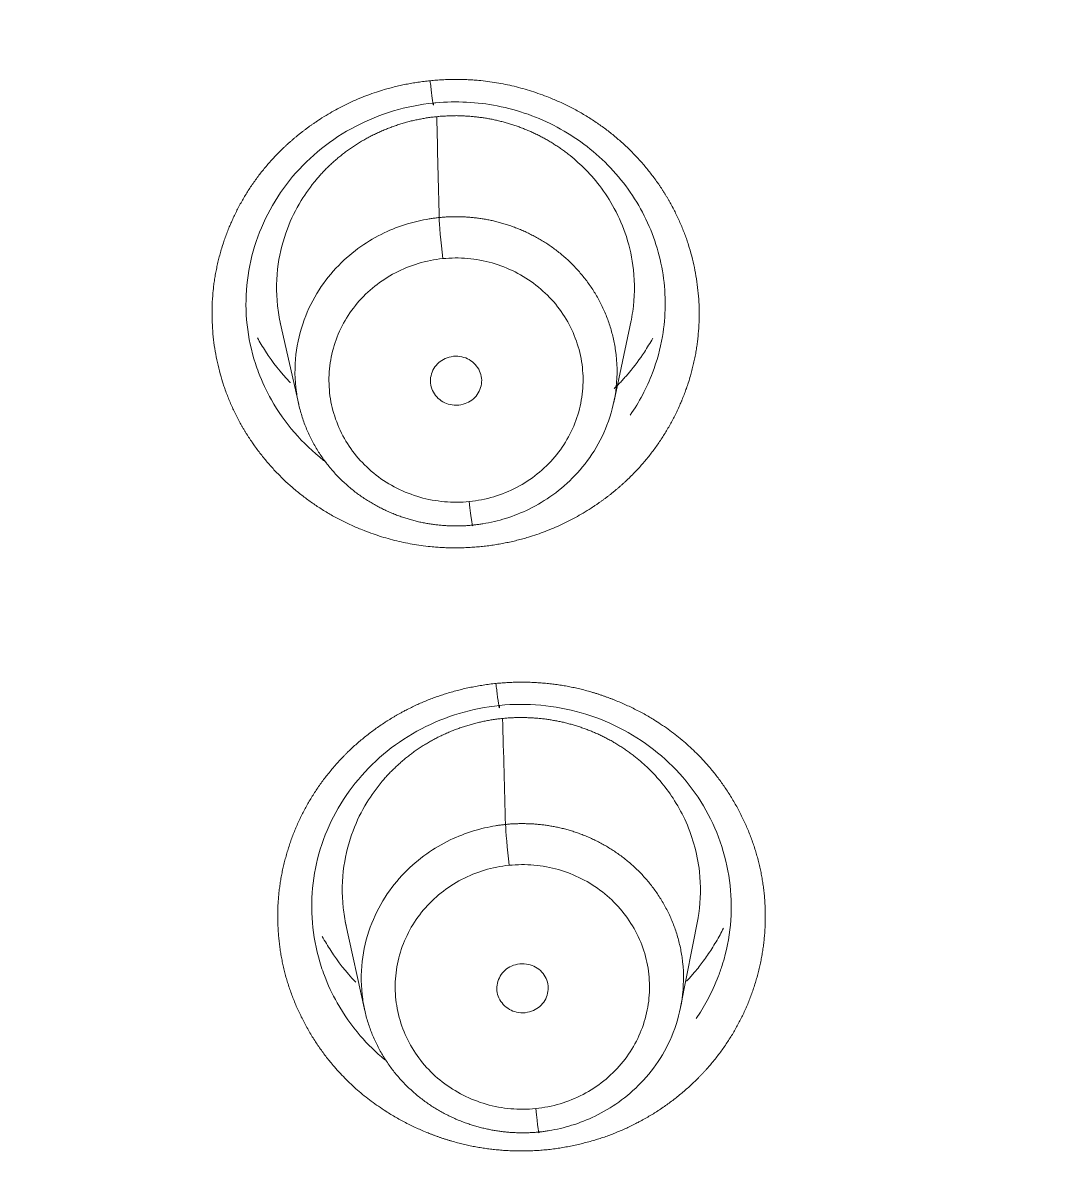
# Model space of a CAD drawing. Extents: x 19821 to 22981, y -91 to 2224.
# Drawn here: x 20745.12 to 20754.33, y 1169.01 to 1179.02 of the extents above; entities that cross this region are included whole.
import ezdxf

# ---------------------------------------------------------------- set-up
doc = ezdxf.new("R2010")
doc.units = 0
doc.header["$LTSCALE"] = 10
doc.header["$MEASUREMENT"] = 0
doc.layers.add('1', color=7, linetype='CONTINUOUS')

msp = doc.modelspace()

# ---------------------------------------------------------------- linework, layer by layer
at = {"layer": '1', "color": 7, "linetype": 'Continuous', "lineweight": 18}
for p, q in [((20747.39, 1176.374), (20747.553, 1175.652)), ((20750.329, 1175.668), (20750.482, 1176.392)), ((20747.963, 1171.094), (20748.135, 1170.309)), ((20750.918, 1170.34), (20751.072, 1171.128))]:
    msp.add_line(p, q, dxfattribs=at)
for centre, major_axis, ratio, start_param, end_param in [((20744.931, 1212.247), (-60.5, 0), 0.961262, 2.420581, 4.712389), ((20744.931, 1212.384), (60, 0), 0.961262, 4.72417, 7.853982), ((20744.931, 1212.384), (-59.925, 0), 0.961262, 1.570796, 4.712389), ((20748.822, 1177.019), (0.03, -0.298), 0.028807, 3.499368, 4.99007), ((20749.056, 1174.878), (-0.03, 0.298), 0.028758, 1.848727, 3.374321), ((20749.407, 1171.673), (0.03, -0.298), 0.028689, 3.51695, 4.989846), ((20749.641, 1169.53), (-0.03, 0.298), 0.02864, 1.848977, 3.391639)]:
    msp.add_ellipse(centre, major_axis=major_axis, ratio=ratio, start_param=start_param, end_param=end_param, dxfattribs=at)
at = {"layer": '1', "color": 7, "linetype": 'Continuous', "lineweight": 13}
for centre, major_axis, start_param, end_param in [((20744.931, 1212.247), (-59.425, 0), 1.570796, 4.70194), ((20744.931, 1212.247), (-57.948, 0), 1.579187, 4.712389), ((20744.931, 1212.291), (57.403, 0), 4.721079, 7.853982)]:
    msp.add_ellipse(centre, major_axis=major_axis, ratio=0.961262, start_param=start_param, end_param=end_param, dxfattribs=at)
for points, degree, knots in [([(20749.16, 1174.399), (20748.735, 1174.356), (20748.127, 1174.53), (20747.751, 1174.719), (20747.423, 1174.973), (20747.152, 1175.286), (20747.05, 1175.465), (20746.846, 1175.825), (20746.756, 1176.65), (20746.88, 1177.046), (20746.941, 1177.24), (20747.138, 1177.599), (20747.404, 1177.912), (20747.569, 1178.042), (20747.732, 1178.171), (20748.287, 1178.461), (20748.711, 1178.504)], 2, [0, 0, 0, 0.125, 0.1875, 0.25, 0.3125, 0.375, 0.375, 0.5, 0.625, 0.625, 0.6875, 0.75, 0.8125, 0.8125, 0.875, 1, 1, 1]), ([(20748.711, 1178.504), (20749.135, 1178.547), (20749.743, 1178.373), (20750.119, 1178.185), (20750.448, 1177.93), (20750.719, 1177.617), (20750.82, 1177.439), (20751.025, 1177.078), (20751.115, 1176.254), (20750.991, 1175.858), (20750.93, 1175.663), (20750.732, 1175.304), (20750.467, 1174.991), (20750.302, 1174.861), (20750.139, 1174.732), (20749.583, 1174.442), (20749.16, 1174.399)], 2, [0, 0, 0, 0.125, 0.1875, 0.25, 0.3125, 0.375, 0.375, 0.5, 0.625, 0.625, 0.6875, 0.75, 0.8125, 0.8125, 0.875, 1, 1, 1]), ([(20749.056, 1174.796), (20748.983, 1174.788), (20748.91, 1174.788), (20748.764, 1174.801), (20748.691, 1174.814), (20748.551, 1174.854), (20748.483, 1174.881), (20748.353, 1174.946), (20748.291, 1174.985), (20748.178, 1175.074), (20748.125, 1175.124), (20748.031, 1175.232), (20747.99, 1175.29), (20747.92, 1175.414), (20747.892, 1175.48), (20747.848, 1175.614), (20747.833, 1175.683), (20747.818, 1175.823), (20747.817, 1175.894), (20747.831, 1176.035), (20747.845, 1176.104), (20747.886, 1176.239), (20747.914, 1176.305), (20747.982, 1176.429), (20748.023, 1176.488), (20748.115, 1176.598), (20748.167, 1176.648), (20748.279, 1176.738), (20748.34, 1176.778), (20748.469, 1176.845), (20748.537, 1176.873), (20748.677, 1176.915), (20748.749, 1176.929), (20748.822, 1176.936)], 3, [0, 0, 0, 0, 0.0625, 0.0625, 0.125, 0.125, 0.1875, 0.1875, 0.25, 0.25, 0.3125, 0.3125, 0.375, 0.375, 0.4375, 0.4375, 0.5, 0.5, 0.5625, 0.5625, 0.625, 0.625, 0.6875, 0.6875, 0.75, 0.75, 0.8125, 0.8125, 0.875, 0.875, 0.9375, 0.9375, 1, 1, 1, 1]), ([(20748.822, 1176.936), (20748.895, 1176.944), (20748.968, 1176.944), (20749.114, 1176.931), (20749.187, 1176.918), (20749.327, 1176.878), (20749.395, 1176.851), (20749.525, 1176.786), (20749.587, 1176.747), (20749.7, 1176.658), (20749.753, 1176.608), (20749.847, 1176.5), (20749.888, 1176.441), (20749.958, 1176.318), (20749.986, 1176.252), (20750.03, 1176.118), (20750.045, 1176.048), (20750.06, 1175.908), (20750.061, 1175.838), (20750.047, 1175.697), (20750.033, 1175.628), (20749.992, 1175.493), (20749.964, 1175.427), (20749.896, 1175.302), (20749.855, 1175.243), (20749.763, 1175.134), (20749.711, 1175.084), (20749.599, 1174.993), (20749.538, 1174.954), (20749.409, 1174.886), (20749.341, 1174.859), (20749.201, 1174.817), (20749.129, 1174.803), (20749.056, 1174.796)], 3, [0, 0, 0, 0, 0.0625, 0.0625, 0.125, 0.125, 0.1875, 0.1875, 0.25, 0.25, 0.3125, 0.3125, 0.375, 0.375, 0.4375, 0.4375, 0.5, 0.5, 0.5625, 0.5625, 0.625, 0.625, 0.6875, 0.6875, 0.75, 0.75, 0.8125, 0.8125, 0.875, 0.875, 0.9375, 0.9375, 1, 1, 1, 1]), ([(20747.798, 1175.139), (20747.79, 1175.146), (20747.781, 1175.152), (20747.679, 1175.232), (20747.593, 1175.314), (20747.438, 1175.493), (20747.37, 1175.589), (20747.268, 1175.769), (20747.231, 1175.85), (20747.199, 1175.933)], 3, [0, 0, 0, 0, 0.031077, 0.031077, 0.382232, 0.382232, 0.733386, 0.733386, 1, 1, 1, 1]), ([(20750.67, 1175.93), (20750.645, 1175.863), (20750.587, 1175.735), (20750.514, 1175.615), (20750.475, 1175.558)], 3, [0, 0, 0, 0, 0.51161, 1, 1, 1, 1]), ([(20749.741, 1169.084), (20749.311, 1169.043), (20748.913, 1169.156), (20748.711, 1169.214), (20748.33, 1169.405), (20747.836, 1169.787), (20747.629, 1170.154), (20747.421, 1170.523), (20747.379, 1170.934), (20747.336, 1171.342), (20747.461, 1171.737), (20747.584, 1172.129), (20747.853, 1172.446), (20747.985, 1172.602), (20748.312, 1172.86), (20748.496, 1172.957), (20748.858, 1173.145), (20749.291, 1173.193)], 2, [0, 0, 0, 0.125, 0.125, 0.1875, 0.25, 0.375, 0.375, 0.5, 0.5, 0.625, 0.625, 0.75, 0.75, 0.8125, 0.875, 0.875, 1, 1, 1]), ([(20749.291, 1173.193), (20749.722, 1173.234), (20750.119, 1173.121), (20750.321, 1173.063), (20750.702, 1172.873), (20751.196, 1172.491), (20751.403, 1172.124), (20751.611, 1171.755), (20751.654, 1171.344), (20751.696, 1170.936), (20751.572, 1170.54), (20751.449, 1170.148), (20751.18, 1169.832), (20751.047, 1169.676), (20750.721, 1169.417), (20750.536, 1169.321), (20750.175, 1169.132), (20749.741, 1169.084)], 2, [0, 0, 0, 0.125, 0.125, 0.1875, 0.25, 0.375, 0.375, 0.5, 0.5, 0.625, 0.625, 0.75, 0.75, 0.8125, 0.875, 0.875, 1, 1, 1]), ([(20749.641, 1169.447), (20749.568, 1169.439), (20749.494, 1169.439), (20749.348, 1169.452), (20749.276, 1169.465), (20749.135, 1169.505), (20749.067, 1169.532), (20748.937, 1169.598), (20748.875, 1169.637), (20748.761, 1169.726), (20748.709, 1169.775), (20748.615, 1169.884), (20748.574, 1169.942), (20748.504, 1170.066), (20748.475, 1170.132), (20748.432, 1170.266), (20748.417, 1170.336), (20748.402, 1170.476), (20748.401, 1170.547), (20748.415, 1170.687), (20748.428, 1170.757), (20748.47, 1170.892), (20748.498, 1170.958), (20748.566, 1171.083), (20748.607, 1171.142), (20748.699, 1171.251), (20748.751, 1171.302), (20748.863, 1171.392), (20748.924, 1171.432), (20749.053, 1171.499), (20749.121, 1171.527), (20749.261, 1171.569), (20749.334, 1171.583), (20749.406, 1171.59)], 3, [0, 0, 0, 0, 0.0625, 0.0625, 0.125, 0.125, 0.1875, 0.1875, 0.25, 0.25, 0.3125, 0.3125, 0.375, 0.375, 0.4375, 0.4375, 0.5, 0.5, 0.5625, 0.5625, 0.625, 0.625, 0.6875, 0.6875, 0.75, 0.75, 0.8125, 0.8125, 0.875, 0.875, 0.9375, 0.9375, 1, 1, 1, 1]), ([(20749.406, 1171.59), (20749.479, 1171.598), (20749.553, 1171.598), (20749.699, 1171.585), (20749.772, 1171.572), (20749.912, 1171.532), (20749.981, 1171.505), (20750.11, 1171.439), (20750.172, 1171.4), (20750.286, 1171.311), (20750.338, 1171.262), (20750.432, 1171.153), (20750.473, 1171.095), (20750.543, 1170.971), (20750.572, 1170.905), (20750.616, 1170.771), (20750.63, 1170.701), (20750.646, 1170.561), (20750.646, 1170.49), (20750.633, 1170.35), (20750.619, 1170.28), (20750.577, 1170.145), (20750.55, 1170.079), (20750.481, 1169.954), (20750.441, 1169.895), (20750.348, 1169.786), (20750.297, 1169.735), (20750.184, 1169.645), (20750.123, 1169.605), (20749.994, 1169.538), (20749.926, 1169.51), (20749.786, 1169.468), (20749.714, 1169.454), (20749.641, 1169.447)], 3, [0, 0, 0, 0, 0.0625, 0.0625, 0.125, 0.125, 0.1875, 0.1875, 0.25, 0.25, 0.3125, 0.3125, 0.375, 0.375, 0.4375, 0.4375, 0.5, 0.5, 0.5625, 0.5625, 0.625, 0.625, 0.6875, 0.6875, 0.75, 0.75, 0.8125, 0.8125, 0.875, 0.875, 0.9375, 0.9375, 1, 1, 1, 1]), ([(20748.312, 1169.877), (20748.234, 1169.941), (20748.161, 1170.012), (20748.018, 1170.178), (20747.95, 1170.275), (20747.848, 1170.455), (20747.81, 1170.536), (20747.779, 1170.62)], 3, [0, 0, 0, 0, 0.325835, 0.325835, 0.70872, 0.70872, 1, 1, 1, 1]), ([(20751.252, 1170.616), (20751.224, 1170.541), (20751.19, 1170.468), (20751.122, 1170.343), (20751.09, 1170.29), (20751.054, 1170.239)], 3, [0, 0, 0, 0, 0.563675, 0.563675, 1, 1, 1, 1])]:
    msp.add_open_spline(points, degree=degree, knots=knots, dxfattribs=at)
for points, weights in [([(20748.711, 1178.504), (20748.73, 1178.325), (20748.744, 1178.242), (20748.742, 1178.307)], [1.19177800525, 0.936097979773, 0.936074000501, 1.19170606743]), ([(20749.291, 1173.193), (20749.311, 1173.012), (20749.325, 1172.929), (20749.323, 1172.999)], [1.19662772424, 0.934546608405, 0.93445745559, 1.1963602658])]:
    msp.add_rational_spline(points, weights, degree=3, dxfattribs=at)
at = {"layer": '1', "color": 7, "linetype": 'Continuous', "lineweight": 18}
for points, knots in [([(20747.199, 1175.933), (20747.189, 1175.959), (20747.18, 1175.986), (20747.135, 1176.124), (20747.111, 1176.238), (20747.086, 1176.47), (20747.085, 1176.586), (20747.107, 1176.818), (20747.13, 1176.933), (20747.198, 1177.156), (20747.244, 1177.264), (20747.357, 1177.47), (20747.423, 1177.568), (20747.576, 1177.749), (20747.661, 1177.832), (20747.847, 1177.981), (20747.947, 1178.046), (20748.16, 1178.157), (20748.272, 1178.203), (20748.503, 1178.272), (20748.622, 1178.295), (20748.742, 1178.307)], [0, 0, 0, 0, 0.026053, 0.026053, 0.134269, 0.134269, 0.242486, 0.242486, 0.350702, 0.350702, 0.458918, 0.458918, 0.567135, 0.567135, 0.675351, 0.675351, 0.783567, 0.783567, 0.891784, 0.891784, 1, 1, 1, 1]), ([(20748.742, 1178.307), (20748.749, 1178.308), (20748.935, 1178.326), (20749.315, 1178.307), (20749.845, 1178.119), (20750.298, 1177.78), (20750.624, 1177.326), (20750.792, 1176.798), (20750.787, 1176.318), (20750.71, 1176.034), (20750.67, 1175.93)], [0, 0, 0, 0, 0.005282, 0.150388, 0.301427, 0.453064, 0.604605, 0.756178, 0.90773, 1, 1, 1, 1]), ([(20747.393, 1176.359), (20747.381, 1176.413), (20747.352, 1176.588), (20747.357, 1176.875), (20747.438, 1177.188), (20747.56, 1177.437), (20747.664, 1177.581), (20747.723, 1177.65), (20747.737, 1177.666), (20747.752, 1177.682), (20747.766, 1177.698), (20747.781, 1177.714), (20747.796, 1177.729), (20747.812, 1177.744), (20747.827, 1177.759), (20747.843, 1177.774), (20747.858, 1177.788), (20747.875, 1177.802), (20747.891, 1177.816), (20747.907, 1177.83), (20747.924, 1177.843), (20747.94, 1177.857), (20747.957, 1177.87), (20747.974, 1177.882), (20747.992, 1177.895), (20748.009, 1177.907), (20748.027, 1177.919), (20748.044, 1177.931), (20748.062, 1177.943), (20748.08, 1177.954), (20748.098, 1177.965), (20748.117, 1177.976), (20748.135, 1177.986), (20748.154, 1177.997), (20748.172, 1178.007), (20748.191, 1178.017), (20748.21, 1178.026), (20748.229, 1178.035), (20748.248, 1178.045), (20748.267, 1178.053), (20748.287, 1178.062), (20748.306, 1178.07), (20748.325, 1178.078), (20748.345, 1178.086), (20748.365, 1178.093), (20748.384, 1178.1), (20748.404, 1178.107), (20748.424, 1178.114), (20748.444, 1178.121), (20748.464, 1178.127), (20748.484, 1178.133), (20748.504, 1178.138), (20748.525, 1178.144), (20748.545, 1178.149), (20748.565, 1178.154), (20748.585, 1178.158), (20748.606, 1178.162), (20748.626, 1178.166), (20748.647, 1178.17), (20748.667, 1178.174), (20748.687, 1178.177), (20748.708, 1178.18), (20748.728, 1178.183), (20748.749, 1178.185), (20748.763, 1178.187), (20748.77, 1178.187)], [0, 0, 0, 0, 0.064523, 0.208989, 0.335068, 0.442716, 0.531897, 0.54023, 0.548553, 0.556867, 0.565173, 0.573469, 0.581755, 0.590033, 0.598302, 0.606561, 0.614811, 0.623052, 0.631284, 0.639506, 0.64772, 0.655924, 0.664119, 0.672305, 0.680482, 0.688649, 0.696807, 0.704956, 0.713096, 0.721227, 0.729349, 0.737461, 0.745564, 0.753658, 0.761743, 0.769818, 0.777884, 0.785942, 0.793989, 0.802028, 0.810058, 0.818078, 0.826089, 0.834091, 0.842084, 0.850067, 0.858041, 0.866006, 0.873962, 0.881908, 0.889846, 0.897774, 0.905693, 0.913603, 0.921503, 0.929394, 0.937276, 0.945149, 0.953013, 0.960867, 0.968712, 0.976548, 0.984374, 0.992192, 1, 1, 1, 1]), ([(20748.77, 1178.187), (20748.782, 1178.189), (20748.808, 1178.191), (20748.847, 1178.193), (20748.886, 1178.195), (20748.924, 1178.196), (20748.963, 1178.196), (20749.003, 1178.194), (20749.042, 1178.192), (20749.081, 1178.189), (20749.12, 1178.185), (20749.159, 1178.18), (20749.198, 1178.174), (20749.237, 1178.168), (20749.276, 1178.16), (20749.315, 1178.151), (20749.353, 1178.141), (20749.392, 1178.131), (20749.43, 1178.119), (20749.468, 1178.106), (20749.505, 1178.093), (20749.543, 1178.078), (20749.58, 1178.063), (20749.616, 1178.047), (20749.653, 1178.029), (20749.689, 1178.011), (20749.724, 1177.992), (20749.759, 1177.972), (20749.794, 1177.951), (20749.828, 1177.929), (20749.861, 1177.906), (20749.894, 1177.883), (20749.964, 1177.829), (20750.073, 1177.734), (20750.214, 1177.575), (20750.345, 1177.372), (20750.452, 1177.123), (20750.517, 1176.817), (20750.513, 1176.561), (20750.486, 1176.408), (20750.479, 1176.377)], [0, 0, 0, 0, 0.013079, 0.026187, 0.039324, 0.05249, 0.065684, 0.078907, 0.09216, 0.105441, 0.11875, 0.132089, 0.145456, 0.158853, 0.172278, 0.185731, 0.199214, 0.212725, 0.226265, 0.239834, 0.253431, 0.267058, 0.280713, 0.294396, 0.308109, 0.32185, 0.33562, 0.349418, 0.363245, 0.377101, 0.390986, 0.404899, 0.418841, 0.481385, 0.554517, 0.638224, 0.732493, 0.837307, 0.966527, 1, 1, 1, 1]), ([(20748.791, 1177.298), (20748.785, 1177.298), (20748.773, 1177.296), (20748.755, 1177.294), (20748.737, 1177.292), (20748.72, 1177.289), (20748.643, 1177.277), (20748.502, 1177.245), (20748.298, 1177.165), (20748.091, 1177.045), (20747.894, 1176.877), (20747.72, 1176.66), (20747.588, 1176.394), (20747.514, 1176.086), (20747.518, 1175.849), (20747.542, 1175.702), (20747.554, 1175.646), (20747.568, 1175.591), (20747.584, 1175.538), (20747.602, 1175.486), (20747.622, 1175.434), (20747.644, 1175.385), (20747.668, 1175.336), (20747.694, 1175.289), (20747.721, 1175.243), (20747.75, 1175.199), (20747.78, 1175.157), (20747.811, 1175.116), (20747.844, 1175.076), (20747.878, 1175.038), (20747.913, 1175.002), (20747.949, 1174.967), (20747.985, 1174.934), (20748.023, 1174.902), (20748.061, 1174.872), (20748.1, 1174.844), (20748.14, 1174.817), (20748.18, 1174.792), (20748.22, 1174.768), (20748.261, 1174.746), (20748.301, 1174.726), (20748.342, 1174.707), (20748.384, 1174.689), (20748.425, 1174.673), (20748.466, 1174.658), (20748.507, 1174.645), (20748.548, 1174.633), (20748.589, 1174.622), (20748.63, 1174.613), (20748.67, 1174.605), (20748.711, 1174.598), (20748.75, 1174.592), (20748.79, 1174.588), (20748.829, 1174.585), (20748.867, 1174.582), (20748.905, 1174.581), (20748.943, 1174.58), (20748.98, 1174.581), (20749.016, 1174.582), (20749.052, 1174.585), (20749.076, 1174.587), (20749.087, 1174.588)], [0, 0, 0, 0, 0.004118, 0.008173, 0.012166, 0.016096, 0.019964, 0.064383, 0.113604, 0.167623, 0.226438, 0.290046, 0.358445, 0.431632, 0.509603, 0.522984, 0.536245, 0.549384, 0.562403, 0.575301, 0.588078, 0.600734, 0.613269, 0.625684, 0.637977, 0.65015, 0.662202, 0.674132, 0.685942, 0.697631, 0.709199, 0.720647, 0.731973, 0.743178, 0.754263, 0.765226, 0.776069, 0.78679, 0.797391, 0.80787, 0.818229, 0.828467, 0.838584, 0.84858, 0.858455, 0.868209, 0.877841, 0.887353, 0.896744, 0.906015, 0.915164, 0.924192, 0.933099, 0.941885, 0.95055, 0.959094, 0.967517, 0.975819, 0.984001, 0.992061, 1, 1, 1, 1]), ([(20749.087, 1174.588), (20749.093, 1174.589), (20749.105, 1174.59), (20749.122, 1174.592), (20749.14, 1174.594), (20749.158, 1174.597), (20749.238, 1174.609), (20749.384, 1174.644), (20749.593, 1174.727), (20749.801, 1174.852), (20749.997, 1175.023), (20750.167, 1175.241), (20750.295, 1175.505), (20750.364, 1175.808), (20750.36, 1176.04), (20750.336, 1176.184), (20750.324, 1176.24), (20750.31, 1176.294), (20750.294, 1176.348), (20750.276, 1176.4), (20750.256, 1176.451), (20750.234, 1176.501), (20750.21, 1176.549), (20750.185, 1176.596), (20750.158, 1176.642), (20750.129, 1176.686), (20750.099, 1176.729), (20750.067, 1176.77), (20750.035, 1176.809), (20750.001, 1176.847), (20749.966, 1176.884), (20749.93, 1176.919), (20749.894, 1176.952), (20749.856, 1176.983), (20749.818, 1177.013), (20749.779, 1177.042), (20749.74, 1177.069), (20749.7, 1177.094), (20749.659, 1177.117), (20749.619, 1177.139), (20749.578, 1177.16), (20749.537, 1177.179), (20749.496, 1177.197), (20749.454, 1177.213), (20749.413, 1177.228), (20749.372, 1177.241), (20749.331, 1177.253), (20749.29, 1177.264), (20749.249, 1177.273), (20749.209, 1177.281), (20749.168, 1177.288), (20749.129, 1177.294), (20749.089, 1177.298), (20749.05, 1177.302), (20749.012, 1177.304), (20748.973, 1177.305), (20748.936, 1177.306), (20748.899, 1177.305), (20748.862, 1177.304), (20748.826, 1177.302), (20748.802, 1177.299), (20748.791, 1177.298)], [0, 0, 0, 0, 0.00393, 0.007893, 0.011888, 0.015916, 0.019977, 0.066372, 0.117003, 0.171868, 0.230964, 0.294287, 0.361835, 0.433603, 0.509587, 0.522943, 0.53618, 0.549297, 0.562294, 0.575171, 0.587928, 0.600566, 0.613084, 0.625482, 0.63776, 0.649918, 0.661956, 0.673875, 0.685674, 0.697353, 0.708912, 0.720352, 0.731671, 0.742871, 0.753951, 0.764911, 0.775752, 0.786473, 0.797074, 0.807555, 0.817916, 0.828158, 0.83828, 0.848282, 0.858164, 0.867927, 0.87757, 0.887093, 0.896497, 0.905781, 0.914945, 0.923989, 0.932913, 0.941718, 0.950403, 0.958969, 0.967414, 0.97574, 0.983947, 0.992033, 1, 1, 1, 1]), ([(20747.189, 1176.239), (20747.211, 1176.198), (20747.294, 1176.059), (20747.396, 1175.93), (20747.478, 1175.844), (20747.479, 1175.843)], [0, 0, 0, 0, 0.283337, 0.99031, 1, 1, 1, 1]), ([(20750.332, 1175.79), (20750.335, 1175.793), (20750.35, 1175.808), (20750.375, 1175.833), (20750.405, 1175.865), (20750.436, 1175.899), (20750.504, 1175.978), (20750.586, 1176.088), (20750.649, 1176.193), (20750.672, 1176.234)], [0, 0, 0, 0, 0.027945, 0.107469, 0.187177, 0.267069, 0.347144, 0.748052, 1, 1, 1, 1]), ([(20745.644, 1154.097), (20747.756, 1154.121), (20749.867, 1154.251), (20754.063, 1154.724), (20756.148, 1155.065), (20760.27, 1155.957), (20762.306, 1156.506), (20766.308, 1157.807), (20768.274, 1158.558), (20772.113, 1160.254), (20773.986, 1161.199), (20777.619, 1163.271), (20779.379, 1164.399), (20782.767, 1166.825), (20784.395, 1168.123), (20787.501, 1170.877), (20788.978, 1172.332), (20790.373, 1173.857)], [0, 0, 0, 0, 0.125, 0.125, 0.25, 0.25, 0.375, 0.375, 0.5, 0.5, 0.625, 0.625, 0.75, 0.75, 0.875, 0.875, 1, 1, 1, 1]), ([(20747.779, 1170.62), (20747.769, 1170.646), (20747.76, 1170.672), (20747.715, 1170.81), (20747.691, 1170.925), (20747.665, 1171.157), (20747.664, 1171.274), (20747.686, 1171.506), (20747.709, 1171.621), (20747.778, 1171.845), (20747.824, 1171.953), (20747.936, 1172.159), (20748.003, 1172.257), (20748.155, 1172.438), (20748.24, 1172.522), (20748.427, 1172.671), (20748.527, 1172.737), (20748.74, 1172.848), (20748.852, 1172.894), (20749.083, 1172.963), (20749.202, 1172.986), (20749.323, 1172.999)], [0, 0, 0, 0, 0.025895, 0.025895, 0.134129, 0.134129, 0.242363, 0.242363, 0.350597, 0.350597, 0.458831, 0.458831, 0.567064, 0.567064, 0.675298, 0.675298, 0.783532, 0.783532, 0.891766, 0.891766, 1, 1, 1, 1]), ([(20749.323, 1172.999), (20749.443, 1173.011), (20749.565, 1173.011), (20749.806, 1172.99), (20749.925, 1172.968), (20750.157, 1172.902), (20750.27, 1172.857), (20750.484, 1172.749), (20750.586, 1172.684), (20750.774, 1172.537), (20750.86, 1172.455), (20751.015, 1172.276), (20751.083, 1172.179), (20751.198, 1171.974), (20751.246, 1171.866), (20751.317, 1171.643), (20751.342, 1171.529), (20751.367, 1171.297), (20751.368, 1171.18), (20751.346, 1170.948), (20751.323, 1170.833), (20751.277, 1170.685), (20751.265, 1170.65), (20751.252, 1170.616)], [0, 0, 0, 0, 0.096925, 0.096925, 0.19385, 0.19385, 0.290775, 0.290775, 0.3877, 0.3877, 0.484625, 0.484625, 0.58155, 0.58155, 0.678475, 0.678475, 0.7754, 0.7754, 0.872325, 0.872325, 0.969251, 0.969251, 1, 1, 1, 1]), ([(20747.97, 1171.062), (20747.959, 1171.113), (20747.931, 1171.286), (20747.936, 1171.57), (20748.017, 1171.884), (20748.139, 1172.133), (20748.243, 1172.277), (20748.302, 1172.347), (20748.316, 1172.363), (20748.331, 1172.379), (20748.345, 1172.394), (20748.36, 1172.41), (20748.375, 1172.425), (20748.391, 1172.44), (20748.406, 1172.455), (20748.422, 1172.47), (20748.438, 1172.484), (20748.454, 1172.499), (20748.47, 1172.513), (20748.486, 1172.526), (20748.503, 1172.54), (20748.52, 1172.553), (20748.537, 1172.566), (20748.554, 1172.579), (20748.571, 1172.592), (20748.588, 1172.604), (20748.606, 1172.616), (20748.624, 1172.628), (20748.642, 1172.639), (20748.66, 1172.651), (20748.678, 1172.662), (20748.696, 1172.673), (20748.714, 1172.683), (20748.733, 1172.693), (20748.752, 1172.704), (20748.77, 1172.713), (20748.789, 1172.723), (20748.808, 1172.732), (20748.827, 1172.741), (20748.847, 1172.75), (20748.866, 1172.759), (20748.885, 1172.767), (20748.905, 1172.775), (20748.925, 1172.783), (20748.944, 1172.79), (20748.964, 1172.797), (20748.984, 1172.804), (20749.004, 1172.811), (20749.024, 1172.817), (20749.044, 1172.823), (20749.064, 1172.829), (20749.084, 1172.835), (20749.104, 1172.84), (20749.124, 1172.846), (20749.145, 1172.85), (20749.165, 1172.855), (20749.185, 1172.859), (20749.206, 1172.863), (20749.226, 1172.867), (20749.247, 1172.871), (20749.267, 1172.874), (20749.288, 1172.877), (20749.308, 1172.88), (20749.329, 1172.882), (20749.343, 1172.884), (20749.349, 1172.884)], [0, 0, 0, 0, 0.061525, 0.2065, 0.33303, 0.441057, 0.530534, 0.538891, 0.547239, 0.555578, 0.563907, 0.572228, 0.580539, 0.588841, 0.597133, 0.605417, 0.613691, 0.621956, 0.630212, 0.638459, 0.646696, 0.654925, 0.663144, 0.671354, 0.679554, 0.687746, 0.695928, 0.704101, 0.712264, 0.720419, 0.728564, 0.7367, 0.744827, 0.752945, 0.761053, 0.769152, 0.777242, 0.785323, 0.793394, 0.801456, 0.809509, 0.817553, 0.825587, 0.833612, 0.841628, 0.849635, 0.857632, 0.86562, 0.873599, 0.881569, 0.889529, 0.89748, 0.905422, 0.913354, 0.921278, 0.929192, 0.937096, 0.944992, 0.952878, 0.960755, 0.968622, 0.976481, 0.98433, 0.99217, 1, 1, 1, 1]), ([(20749.349, 1172.884), (20749.362, 1172.885), (20749.388, 1172.888), (20749.427, 1172.89), (20749.465, 1172.892), (20749.504, 1172.893), (20749.543, 1172.892), (20749.583, 1172.891), (20749.622, 1172.889), (20749.661, 1172.886), (20749.7, 1172.882), (20749.739, 1172.877), (20749.778, 1172.871), (20749.817, 1172.864), (20749.856, 1172.857), (20749.895, 1172.848), (20749.934, 1172.838), (20749.972, 1172.827), (20750.01, 1172.816), (20750.048, 1172.803), (20750.086, 1172.79), (20750.123, 1172.775), (20750.16, 1172.76), (20750.197, 1172.743), (20750.233, 1172.726), (20750.269, 1172.708), (20750.305, 1172.689), (20750.34, 1172.668), (20750.374, 1172.647), (20750.409, 1172.625), (20750.442, 1172.603), (20750.475, 1172.579), (20750.536, 1172.532), (20750.628, 1172.454), (20750.745, 1172.33), (20750.859, 1172.177), (20750.962, 1171.992), (20751.044, 1171.774), (20751.099, 1171.495), (20751.095, 1171.263), (20751.07, 1171.119), (20751.066, 1171.095)], [0, 0, 0, 0, 0.013185, 0.0264, 0.039644, 0.052917, 0.066219, 0.07955, 0.092911, 0.1063, 0.119719, 0.133166, 0.146643, 0.160149, 0.173684, 0.187248, 0.200841, 0.214463, 0.228114, 0.241794, 0.255503, 0.269241, 0.283008, 0.296804, 0.310629, 0.324483, 0.338366, 0.352278, 0.366218, 0.380188, 0.394186, 0.408214, 0.42227, 0.474105, 0.533371, 0.60006, 0.674165, 0.755673, 0.844573, 0.974902, 1, 1, 1, 1]), ([(20749.375, 1171.95), (20749.369, 1171.95), (20749.358, 1171.948), (20749.34, 1171.946), (20749.323, 1171.944), (20749.305, 1171.942), (20749.228, 1171.929), (20749.085, 1171.896), (20748.879, 1171.816), (20748.672, 1171.694), (20748.475, 1171.526), (20748.302, 1171.308), (20748.17, 1171.043), (20748.098, 1170.737), (20748.102, 1170.501), (20748.126, 1170.354), (20748.138, 1170.299), (20748.151, 1170.244), (20748.168, 1170.19), (20748.186, 1170.138), (20748.206, 1170.087), (20748.228, 1170.037), (20748.252, 1169.989), (20748.278, 1169.942), (20748.305, 1169.896), (20748.334, 1169.852), (20748.364, 1169.809), (20748.395, 1169.768), (20748.428, 1169.728), (20748.462, 1169.69), (20748.497, 1169.654), (20748.533, 1169.619), (20748.57, 1169.586), (20748.607, 1169.554), (20748.646, 1169.524), (20748.685, 1169.496), (20748.724, 1169.469), (20748.764, 1169.444), (20748.804, 1169.421), (20748.845, 1169.398), (20748.886, 1169.378), (20748.927, 1169.359), (20748.968, 1169.341), (20749.01, 1169.325), (20749.051, 1169.311), (20749.092, 1169.297), (20749.133, 1169.285), (20749.174, 1169.275), (20749.215, 1169.266), (20749.255, 1169.257), (20749.295, 1169.251), (20749.335, 1169.245), (20749.375, 1169.24), (20749.414, 1169.237), (20749.452, 1169.235), (20749.49, 1169.233), (20749.528, 1169.233), (20749.565, 1169.233), (20749.601, 1169.235), (20749.637, 1169.237), (20749.66, 1169.239), (20749.672, 1169.241)], [0, 0, 0, 0, 0.004015, 0.007996, 0.011942, 0.015855, 0.019734, 0.064711, 0.114332, 0.168596, 0.227502, 0.291048, 0.359234, 0.432056, 0.509512, 0.522903, 0.536174, 0.549323, 0.562352, 0.575259, 0.588045, 0.600709, 0.613253, 0.625675, 0.637976, 0.650156, 0.662214, 0.674151, 0.685967, 0.697662, 0.709235, 0.720687, 0.732018, 0.743227, 0.754315, 0.765282, 0.776127, 0.786851, 0.797454, 0.807935, 0.818295, 0.828533, 0.83865, 0.848646, 0.85852, 0.868273, 0.877905, 0.887415, 0.896804, 0.906071, 0.915217, 0.924242, 0.933145, 0.941927, 0.950587, 0.959126, 0.967544, 0.97584, 0.984015, 0.992068, 1, 1, 1, 1]), ([(20749.672, 1169.241), (20749.678, 1169.241), (20749.69, 1169.242), (20749.707, 1169.244), (20749.725, 1169.247), (20749.742, 1169.249), (20749.821, 1169.262), (20749.966, 1169.296), (20750.174, 1169.378), (20750.382, 1169.501), (20750.579, 1169.671), (20750.75, 1169.889), (20750.879, 1170.154), (20750.949, 1170.458), (20750.946, 1170.691), (20750.922, 1170.836), (20750.91, 1170.892), (20750.896, 1170.946), (20750.88, 1171), (20750.862, 1171.052), (20750.842, 1171.103), (20750.82, 1171.153), (20750.796, 1171.201), (20750.77, 1171.248), (20750.743, 1171.294), (20750.715, 1171.338), (20750.685, 1171.381), (20750.653, 1171.422), (20750.621, 1171.461), (20750.587, 1171.499), (20750.552, 1171.536), (20750.516, 1171.57), (20750.479, 1171.604), (20750.442, 1171.635), (20750.403, 1171.665), (20750.365, 1171.694), (20750.325, 1171.72), (20750.285, 1171.746), (20750.245, 1171.769), (20750.204, 1171.791), (20750.163, 1171.812), (20750.122, 1171.831), (20750.081, 1171.849), (20750.04, 1171.865), (20749.998, 1171.88), (20749.957, 1171.893), (20749.916, 1171.905), (20749.875, 1171.916), (20749.834, 1171.925), (20749.794, 1171.933), (20749.754, 1171.94), (20749.714, 1171.946), (20749.674, 1171.95), (20749.635, 1171.954), (20749.596, 1171.956), (20749.558, 1171.957), (20749.521, 1171.958), (20749.483, 1171.957), (20749.447, 1171.956), (20749.411, 1171.954), (20749.387, 1171.951), (20749.375, 1171.95)], [0, 0, 0, 0, 0.003927, 0.007866, 0.011819, 0.015784, 0.019761, 0.065641, 0.115908, 0.170561, 0.229595, 0.293007, 0.360793, 0.432948, 0.509466, 0.522824, 0.536063, 0.549181, 0.56218, 0.575058, 0.587817, 0.600456, 0.612976, 0.625375, 0.637655, 0.649815, 0.661855, 0.673775, 0.685576, 0.697257, 0.708818, 0.720259, 0.73158, 0.742782, 0.753864, 0.764827, 0.775669, 0.786392, 0.796995, 0.807479, 0.817843, 0.828087, 0.838211, 0.848216, 0.858102, 0.867867, 0.877513, 0.887039, 0.896446, 0.905733, 0.914901, 0.923949, 0.932877, 0.941686, 0.950375, 0.958945, 0.967395, 0.975726, 0.983937, 0.992028, 1, 1, 1, 1]), ([(20750.97, 1170.568), (20750.975, 1170.573), (20750.989, 1170.589), (20751.014, 1170.616), (20751.06, 1170.669), (20751.121, 1170.748), (20751.196, 1170.857), (20751.254, 1170.955), (20751.285, 1171.017), (20751.295, 1171.037)], [0, 0, 0, 0, 0.034755, 0.113097, 0.191619, 0.402355, 0.633851, 0.886119, 1, 1, 1, 1]), ([(20747.761, 1170.964), (20747.784, 1170.921), (20747.869, 1170.78), (20747.973, 1170.647), (20748.055, 1170.561), (20748.057, 1170.559)], [0, 0, 0, 0, 0.29012, 0.982962, 1, 1, 1, 1])]:
    msp.add_open_spline(points, degree=3, knots=knots, dxfattribs=at)
at = {"layer": '1', "color": 7, "linetype": 'Continuous', "lineweight": 13}
for points in [[(20748.791, 1177.298), (20748.787, 1177.446), (20748.78, 1177.743), (20748.773, 1178.039), (20748.77, 1178.187)], [(20749.375, 1171.95), (20749.371, 1172.106), (20749.362, 1172.417), (20749.354, 1172.729), (20749.349, 1172.884)]]:
    msp.add_open_spline(points, degree=3, dxfattribs=at)
at = {"layer": '1', "color": 7, "linetype": 'Continuous', "lineweight": 18}
for points in [[(20748.916, 1176.076), (20748.863, 1176.067), (20748.778, 1176.032), (20748.704, 1175.906), (20748.718, 1175.77), (20748.818, 1175.66), (20748.909, 1175.643), (20748.963, 1175.645)], [(20748.963, 1175.645), (20749.016, 1175.653), (20749.101, 1175.688), (20749.175, 1175.814), (20749.161, 1175.95), (20749.061, 1176.06), (20748.97, 1176.078), (20748.916, 1176.076)], [(20749.501, 1170.723), (20749.448, 1170.714), (20749.363, 1170.679), (20749.289, 1170.553), (20749.303, 1170.417), (20749.403, 1170.307), (20749.494, 1170.289), (20749.549, 1170.291)], [(20749.549, 1170.291), (20749.602, 1170.3), (20749.687, 1170.335), (20749.761, 1170.461), (20749.747, 1170.597), (20749.647, 1170.707), (20749.556, 1170.725), (20749.501, 1170.723)]]:
    msp.add_open_spline(points, degree=3, dxfattribs=at)

doc.saveas('drawing.dxf')
